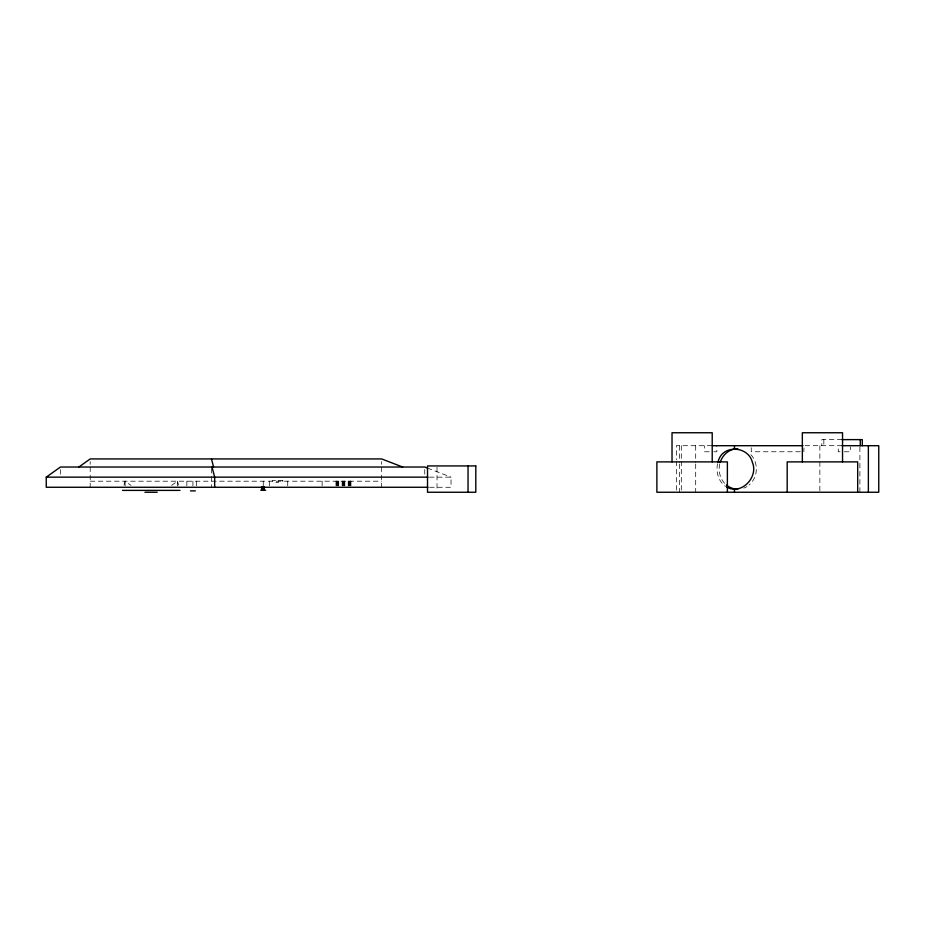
<?xml version="1.0" encoding="UTF-8"?>
<svg xmlns="http://www.w3.org/2000/svg" width="925" height="925" viewBox="0 0 925 925"><rect width="100%" height="100%" fill="white"/><g stroke="black" fill="none" stroke-linecap="round" stroke-linejoin="round"><path stroke-width="0.69" stroke-dasharray="4.62 3.47" d="M717.546 463.737C715.788 472.016 718.447 481.462 725.535 486.492M124.008 485.139L125.106 481.197L131.003 485.371M171.576 485.371L177.461 481.197L178.56 485.139M842.062 439.618L821.816 439.618L821.816 445.7M711.857 445.7L676.36 445.7L676.36 459.806M842.062 445.7L803.941 445.7L803.871 451.77M709.197 451.77L704.7 451.77L704.7 445.7M713.799 451.77L716.84 451.77L716.84 445.7M800.345 451.77L751.25 451.77L751.25 445.7M840.05 451.77L838.27 451.77L838.27 445.7M844.34 451.77L850.41 451.77L850.41 446.914M429.408 477.15L451.03 477.15L451.03 487.267L429.408 487.267M90.199 481.197L381.643 481.197M427.373 468.038L451.03 477.15M859.903 447.11L859.903 492.25M823.84 439.618L823.84 445.7M819.862 445.7L819.862 492.25M695.692 445.7L695.692 462.627M695.692 464.038L695.692 492.25M681.309 445.7L681.309 459.806M681.309 461.217L681.309 490.84M679.54 445.7L679.54 462.627M679.54 464.038L679.54 492.25M676.36 461.217L676.36 490.84M437.016 467.322L437.016 490.863M424.748 469.553L424.748 474.618M381.643 461.633L381.643 464.327M381.643 467.033L381.643 487.267M350.876 481.197L350.876 487.267M350.737 481.197L350.737 487.267M350.517 481.197L350.517 487.267M350.24 481.197L350.24 487.267M349.916 481.197L349.916 487.267M349.558 481.197L349.558 487.267M349.211 481.197L349.211 487.267M348.875 481.197L348.875 487.267M348.598 481.197L348.598 487.267M348.378 481.197L348.378 487.267M348.193 481.197L348.239 487.267M344.805 481.197L344.805 487.267M344.667 481.197L344.667 487.267M344.447 481.197L344.447 487.267M344.169 481.197L344.169 487.267M343.834 481.197L343.834 487.267M343.487 481.197L343.487 487.267M343.14 481.197L343.14 487.267M342.805 481.197L342.805 487.267M342.528 481.197L342.528 487.267M342.308 481.197L342.308 487.267M342.169 481.197L342.169 487.267M338.735 481.197L338.735 487.267M338.596 481.197L338.596 487.267M338.377 481.197L338.377 487.267M338.099 481.197L338.099 487.267M337.764 481.197L337.764 487.267M337.417 481.197L337.417 487.267M337.058 481.197L337.058 487.267M336.735 481.197L336.735 487.267M336.457 481.197L336.457 487.267M336.238 481.197L336.238 487.267M336.099 481.197L336.099 487.267M322.131 481.197L322.131 487.267M287.721 481.197L287.721 487.267M282.957 481.197L282.957 480.584L272.251 480.584L272.251 481.197M282.275 480.584L282.275 481.197M278.517 480.584L278.517 482.422L276.008 482.422L276.008 480.584M269.325 481.197L269.325 487.267M263.255 481.197L263.255 487.267M211.467 468.443L211.467 487.267M196.32 481.197L196.32 487.267M192.92 481.197L192.92 487.267M186.85 481.197L186.85 487.267M177.461 481.197L177.461 486.053M125.106 481.197L125.106 486.053M90.199 461.633L90.199 464.327M90.199 467.033L90.199 487.267M60.449 469.553L60.449 474.618M750.892 454.661A20.234 18.569 -90 0 1 749.065 485.024M747.042 486.492A20.234 18.569 -90 0 1 743.723 488.134M724.622 483.278A20.234 18.569 -90 0 1 719.812 463.737"/><path stroke-width="1.39" d="M718.077 462.153C721.523 444.254 748.475 445.468 752.395 462.431C758.72 477.15 741.249 495.534 726.622 487.024M427.963 487.267L46.25 487.267L46.25 477.15L60.449 467.033L424.748 467.033L427.373 468.038M78.845 467.033L90.199 458.927L381.643 458.927L402.664 467.033M842.062 439.618L862.297 439.618L862.297 445.7M712.343 445.7L802.969 445.7M842.062 445.7L878.75 445.7L878.75 492.25L656.877 492.25L656.877 461.887L727.374 461.887L727.374 492.25M46.25 477.15L427.963 477.15M260.827 490.215L265.683 490.215M122.551 490.389L180.017 490.389M190.492 490.886L195.348 490.886M144.947 492.25L157.204 492.25M211.467 458.927L213.571 467.033M212.022 467.033L214.669 477.15L214.669 487.267M868.367 445.7L868.367 492.25M860.273 439.618L860.273 445.7M857.683 492.25L857.683 461.887L787.187 461.887L787.187 492.25M842.536 461.887L842.536 432.75L802.345 432.75L802.345 461.887M734.473 445.7L734.473 448.729M734.473 489.209L734.473 492.25M712.215 461.887L712.215 432.75L672.024 432.75L672.024 461.887M468.038 465.934L468.038 492.25M264.261 487.267L264.261 490.158M264.122 487.267L264.122 490.158M263.903 487.267L263.903 490.158M263.625 487.267L263.625 490.158M263.29 487.267L263.29 490.158M262.943 487.267L262.943 490.158M262.584 487.267L262.584 490.158M262.261 487.267L262.261 490.158M261.983 487.267L261.983 490.158M261.763 487.267L261.763 490.158M261.578 487.267L261.625 490.158M737.757 489.209A20.234 18.569 -90 0 1 726.449 485.024M720.159 462.465A20.234 18.569 -90 0 1 737.757 448.729M475.797 465.934L427.523 465.934L427.523 492.25L475.797 492.25L475.797 465.934"/></g></svg>
